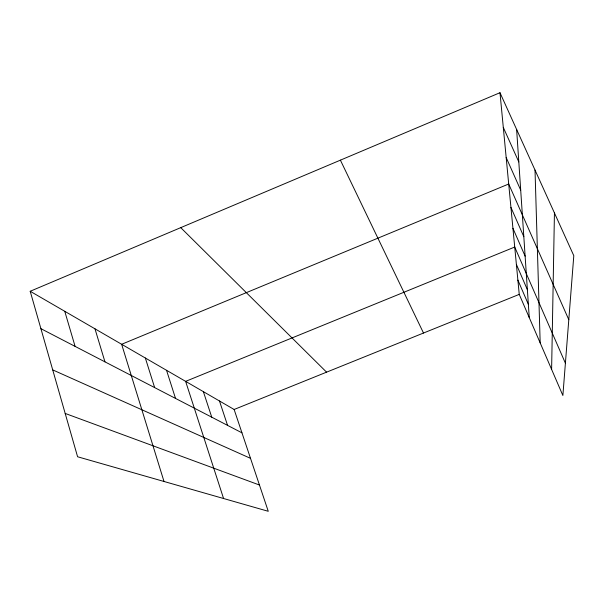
<?xml version="1.0" encoding="UTF-8"?>
<svg xmlns="http://www.w3.org/2000/svg" width="604" height="604" viewBox="0 0 604 604"><rect width="100%" height="100%" fill="white"/><g stroke="black" fill="none" stroke-linecap="round" stroke-linejoin="round"><path stroke-width="0.91" d="M551.611 369.399L554.442 212.955M30.2 291.271L234.133 409.482L268.259 511.294L77.591 456.76L30.2 291.271L499.984 92.706L573.8 255.696L562.875 395.514L519.244 294.382L499.984 92.706M234.133 409.482L519.244 294.382M65.187 413.438L259.456 485.02M52.714 369.897L250.509 458.345M40.913 328.674L241.955 432.834M180.739 227.64L326.575 372.162M340.399 160.158L423.502 333.038M503.291 127.376L518.813 161.932M506.175 157.531L520.701 190.132M568.802 319.712L508.704 184.009L121.646 344.28L164.001 481.471M510.939 207.436L523.827 236.692M512.932 228.32L525.125 256.149M565.404 363.208L514.721 247.044L185.624 381.366L223.571 498.511M516.382 264.416L527.383 289.731M517.885 280.12L528.357 304.325M219.471 400.988L227.565 425.382M203.374 391.656L211.755 417.19M166.545 370.305L175.522 398.414M145.345 358.021L154.647 387.602M94.979 328.825L104.968 361.856M64.756 311.302L75.1 346.386M516.631 129.475L529.247 317.568M535.016 170.056L540.18 342.898"/></g></svg>
